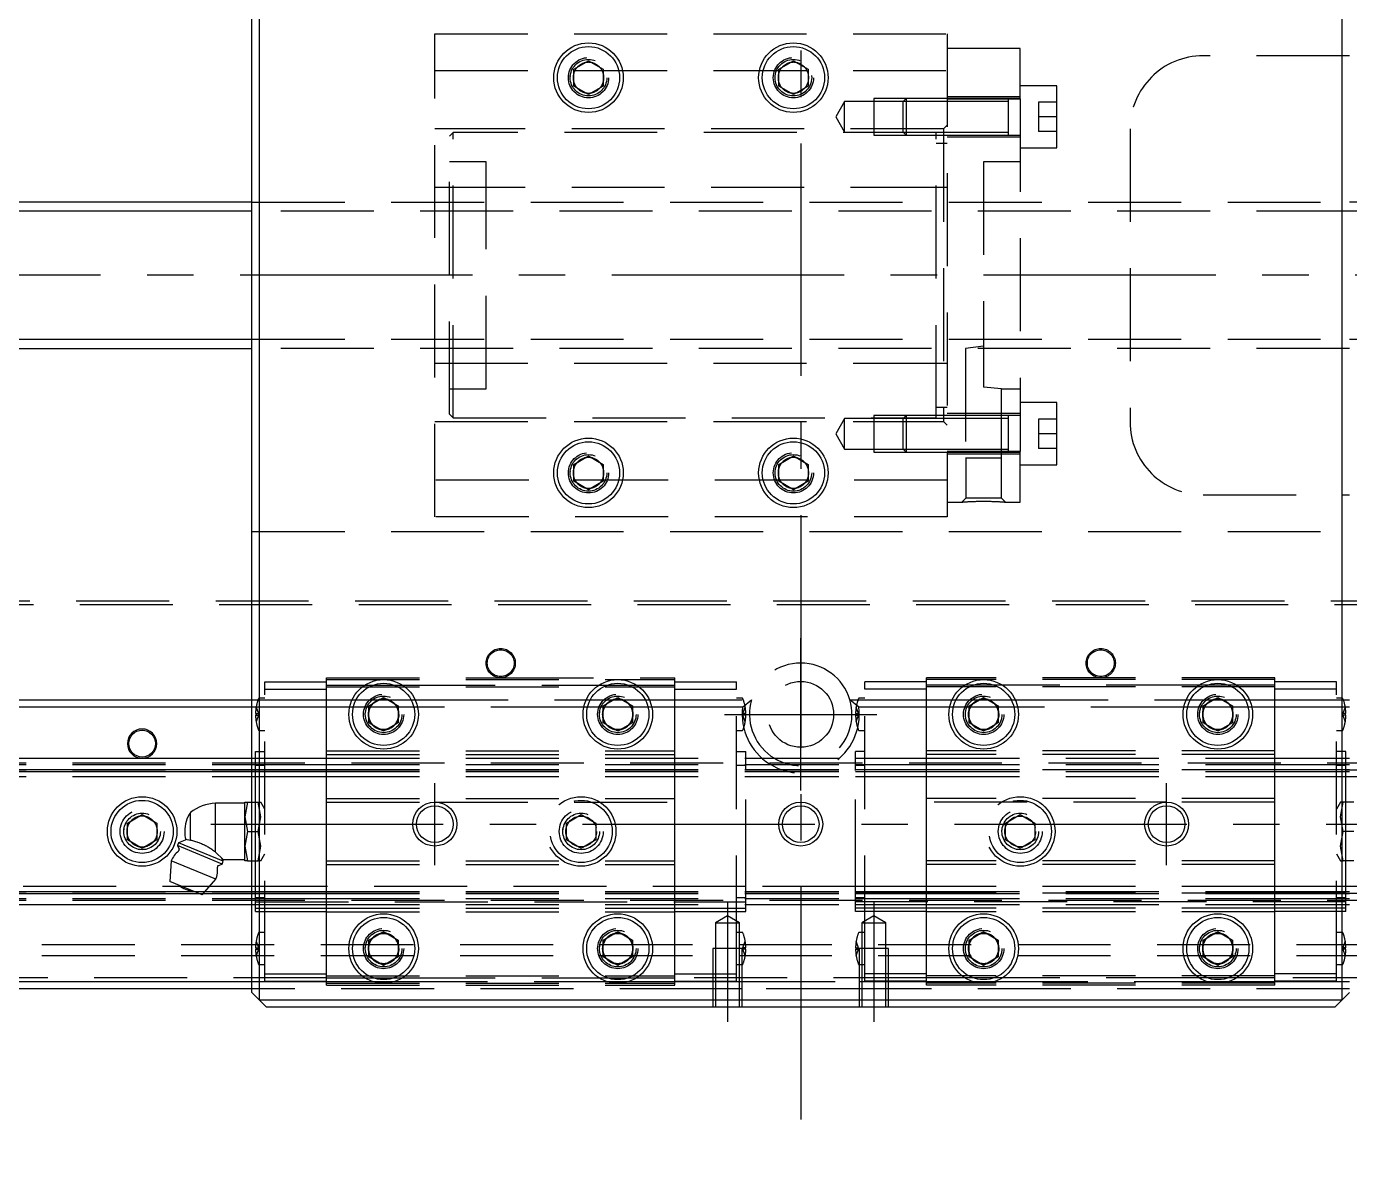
# Model space of a CAD drawing. Extents: x -14 to 910, y -357 to 120.
# Drawn here: x 184.2 to 365, y -119.6 to 34 of the extents above; entities that cross this region are included whole.
import ezdxf

# ---------------------------------------------------------------- set-up
doc = ezdxf.new("R2010")
doc.units = 0
doc.linetypes.add('CENTER', pattern=[50.8, 31.75, -6.35, 6.35, -6.35])
doc.linetypes.add('DASHED', pattern=[19.05, 12.7, -6.35])
doc.layers.get('0').update_dxf_attribs({"linetype": 'CONTINUOUS'})
doc.layers.add('CENTER', color=1, linetype='CENTER')

msp = doc.modelspace()

# ---------------------------------------------------------------- linework, layer by layer
at = {"color": 7, "linetype": 'CONTINUOUS'}
for p, q in [((215, -98), (215, 98)), ((216, 99), (216, -99)), ((364, -99), (364, 99)), ((259, 28.15), (261, 29.31)), ((261, 29.31), (263, 28.15)), ((287, 28.15), (289, 29.31)), ((289, 29.31), (291, 28.15)), ((259, 25.85), (259, 28.15)), ((263, 28.15), (263, 25.85)), ((287, 25.85), (287, 28.15)), ((291, 28.15), (291, 25.85)), ((261, 24.69), (259, 25.85)), ((263, 25.85), (261, 24.69)), ((289, 24.69), (287, 25.85)), ((291, 25.85), (289, 24.69)), ((215, 10), (28, 10)), ((523, 10), (365, 10)), ((28, -10), (215, -10)), ((259, -25.85), (261, -24.69)), ((261, -24.69), (263, -25.85)), ((287, -25.85), (289, -24.69)), ((289, -24.69), (291, -25.85)), ((259, -28.15), (259, -25.85)), ((263, -25.85), (263, -28.15)), ((287, -28.15), (287, -25.85)), ((291, -25.85), (291, -28.15)), ((261, -29.31), (259, -28.15)), ((263, -28.15), (261, -29.31)), ((289, -29.31), (287, -28.15)), ((291, -28.15), (289, -29.31)), ((231, -58.85), (233, -57.69)), ((233, -57.69), (235, -58.85)), ((263, -58.85), (265, -57.69)), ((265, -57.69), (267, -58.85)), ((313, -58.85), (315, -57.69)), ((315, -57.69), (317, -58.85)), ((345, -58.85), (347, -57.69)), ((347, -57.69), (349, -58.85)), ((176.71, -58), (215, -58)), ((215, -59), (177.94, -59)), ((231, -61.15), (231, -58.85)), ((235, -58.85), (235, -61.15)), ((263, -61.15), (263, -58.85)), ((267, -58.85), (267, -61.15)), ((313, -61.15), (313, -58.85)), ((317, -58.85), (317, -61.15)), ((345, -61.15), (345, -58.85)), ((349, -58.85), (349, -61.15)), ((233, -62.31), (231, -61.15)), ((235, -61.15), (233, -62.31)), ((265, -62.31), (263, -61.15)), ((267, -61.15), (265, -62.31)), ((315, -62.31), (313, -61.15)), ((317, -61.15), (315, -62.31)), ((347, -62.31), (345, -61.15)), ((349, -61.15), (347, -62.31)), ((0, -66), (215, -66)), ((0, -67.52), (215, -67.52)), ((0, -67.8), (215, -67.8)), ((214.04, -72.15), (210.04, -72.15)), ((210.04, -78.83), (210.04, -72.15)), ((214.04, -74), (214.04, -72)), ((214.04, -72), (214.4, -72)), ((214.4, -72), (214.04, -74)), ((214.4, -72), (215, -72)), ((365.6, -72), (365, -72)), ((198, -74.85), (200, -73.69)), ((200, -73.69), (202, -74.85)), ((206.6, -77.18), (206.6, -73.4)), ((214.04, -78), (214.04, -74)), ((214.04, -74), (214.4, -76)), ((198, -77.15), (198, -74.85)), ((202, -74.85), (202, -77.15)), ((200, -78.31), (198, -77.15)), ((202, -77.15), (200, -78.31)), ((204.98, -77.56), (204.83, -77.93)), ((206.1, -77.09), (204.98, -77.56)), ((211.08, -80.08), (204.98, -77.56)), ((205.94, -77.07), (206.6, -77.18)), ((206.6, -77.18), (206.73, -77.21)), ((206.73, -77.21), (206.87, -77.24)), ((206.87, -77.24), (207.02, -77.28)), ((207.02, -77.28), (207.16, -77.32)), ((207.16, -77.32), (207.31, -77.36)), ((207.31, -77.36), (207.47, -77.41)), ((207.47, -77.41), (207.59, -77.46)), ((207.59, -77.46), (207.73, -77.5)), ((207.73, -77.5), (207.86, -77.55)), ((207.86, -77.55), (207.99, -77.61)), ((207.99, -77.61), (208.12, -77.66)), ((208.12, -77.66), (208.26, -77.72)), ((208.26, -77.72), (208.39, -77.78)), ((214.4, -76), (214.04, -78)), ((214.4, -76), (215, -76)), ((365.6, -76), (365, -76)), ((204.83, -77.93), (205.04, -78.44)), ((210.93, -80.45), (204.83, -77.93)), ((208.39, -77.78), (208.52, -77.84)), ((208.52, -77.84), (208.65, -77.91)), ((208.65, -77.91), (208.78, -77.98)), ((208.78, -77.98), (208.91, -78.05)), ((208.91, -78.05), (209.04, -78.12)), ((209.04, -78.12), (209.16, -78.2)), ((209.16, -78.2), (209.28, -78.27)), ((209.28, -78.27), (209.4, -78.35)), ((209.4, -78.35), (209.52, -78.43)), ((209.52, -78.43), (209.63, -78.51)), ((209.63, -78.51), (209.74, -78.59)), ((209.74, -78.59), (209.84, -78.67)), ((209.84, -78.67), (209.95, -78.75)), ((209.95, -78.75), (210.04, -78.83)), ((210.04, -78.83), (211.08, -79.85)), ((214.04, -80), (214.04, -78)), ((214.04, -78), (214.4, -80)), ((203.97, -80), (203.77, -82.84)), ((210.07, -82.53), (203.97, -80)), ((210.42, -80.66), (210.93, -80.45)), ((211.08, -80.08), (210.9, -79.64)), ((210.93, -80.45), (211.08, -80.08)), ((211.08, -79.85), (214.04, -79.85)), ((214.4, -80), (214.04, -80)), ((214.4, -80), (215, -80)), ((365.6, -80), (365, -80)), ((208.2, -84.68), (203.77, -82.84)), ((208.2, -84.68), (210.07, -82.53)), ((0, -84.2), (207.05, -84.2)), ((0, -84.48), (207.73, -84.48)), ((208.37, -84.48), (215, -84.48)), ((208.62, -84.2), (215, -84.2)), ((0, -86), (215, -86)), ((231, -90.85), (233, -89.69)), ((233, -89.69), (235, -90.85)), ((263, -90.85), (265, -89.69)), ((265, -89.69), (267, -90.85)), ((313, -90.85), (315, -89.69)), ((315, -89.69), (317, -90.85)), ((345, -90.85), (347, -89.69)), ((347, -89.69), (349, -90.85)), ((231, -93.15), (231, -90.85)), ((235, -90.85), (235, -93.15)), ((263, -93.15), (263, -90.85)), ((267, -90.85), (267, -93.15)), ((313, -93.15), (313, -90.85)), ((317, -90.85), (317, -93.15)), ((345, -93.15), (345, -90.85)), ((349, -90.85), (349, -93.15)), ((233, -94.31), (231, -93.15)), ((235, -93.15), (233, -94.31)), ((265, -94.31), (263, -93.15)), ((267, -93.15), (265, -94.31)), ((315, -94.31), (313, -93.15)), ((317, -93.15), (315, -94.31)), ((347, -94.31), (345, -93.15)), ((349, -93.15), (347, -94.31)), ((1, -96.5), (215, -96.5)), ((215, -97.5), (2, -97.5)), ((216, -99), (215, -98)), ((217, -100), (216, -99)), ((216, -99), (364, -99)), ((364, -99), (363, -100)), ((365, -98), (364, -99)), ((363, -100), (217, -100))]:
    msp.add_line(p, q, dxfattribs=at)
at = {"color": 3, "linetype": 'DASHED'}
for p, q in [((240, -33), (240, 33)), ((240, 33), (310, 33)), ((310, 33), (310, -33)), ((320, 31), (310, 31)), ((320, 24.1), (320, 31)), ((365, 30), (345, 30)), ((240, 28), (310, 28)), ((258.5, 27), (258.52, 27.3)), ((291.48, 27.29), (291.5, 27)), ((325, 25.9), (320, 25.9)), ((325, 17.4), (325, 25.9)), ((296, 23.75), (294.79, 21.65)), ((300, 23.75), (296, 23.75)), ((296, 19.55), (296, 23.75)), ((304.4, 24.15), (300, 24.15)), ((300, 24.15), (300, 19.15)), ((304, 23.75), (300, 23.75)), ((304.4, 24.15), (304, 23.75)), ((310, 23.75), (304, 23.75)), ((310, 23.75), (304, 23.75)), ((304, 19.55), (304, 23.75)), ((310, 24.15), (304.4, 24.15)), ((310, 24.15), (304.4, 24.15)), ((304.4, 24.15), (304.4, 19.15)), ((320, 24.4), (310, 24.4)), ((318.4, 24.15), (310, 24.15)), ((310, 24.1), (320, 24.1)), ((318.4, 23.75), (310, 23.75)), ((320, 24.15), (318.39, 24.15)), ((318.4, 19.15), (318.4, 24.15)), ((320, 24.1), (320, -24.1)), ((325, 23.65), (322.5, 23.65)), ((322.5, 23.65), (322.5, 21.65)), ((309.5, 20), (240, 20)), ((294.79, 21.65), (296, 19.55)), ((310, 20.5), (309.5, 20)), ((309.5, 20), (309.5, -20)), ((325, 21.65), (322.5, 21.65)), ((322.5, 21.65), (322.5, 19.65)), ((335, 20), (335, -20)), ((242.5, 19.5), (242, 19)), ((242, -19), (242, 19)), ((308.5, 19.5), (242.5, 19.5)), ((242.5, -19.5), (242.5, 19.5)), ((296, 19.55), (300, 19.55)), ((300, 19.55), (304, 19.55)), ((300, 19.15), (304.4, 19.15)), ((304, 19.55), (310, 19.55)), ((304, 19.55), (304.4, 19.15)), ((304, 19.55), (310, 19.55)), ((304.4, 19.15), (310, 19.15)), ((304.4, 19.15), (310, 19.15)), ((308.5, -19.5), (308.5, 19.5)), ((310, 19.55), (318.4, 19.55)), ((310, 19.15), (318.4, 19.15)), ((310, 18.9), (320, 18.9)), ((318.39, 19.15), (320, 19.15)), ((325, 19.65), (322.5, 19.65)), ((310, 18), (308.5, 18)), ((320, 17.4), (325, 17.4)), ((247, 15.5), (242, 15.5)), ((247, -15.5), (247, 15.5)), ((320, 15.5), (315, 15.5)), ((315, 15.5), (315, -15.3)), ((309.5, 12), (240, 12)), ((310, 12), (309.5, 12)), ((215, 10), (365, 10)), ((365, 8.75), (215, 8.75)), ((215, -8.75), (365, -8.75)), ((365, -10), (215, -10)), ((315, -9.69), (312.54, -10)), ((312.54, -10), (312.59, -9.99)), ((312.54, -10), (312.54, -25)), ((240, -12), (309.5, -12)), ((309.5, -12), (310, -12)), ((242, -15.5), (247, -15.5)), ((317.46, -15.5), (315, -15.3)), ((317.46, -25), (317.46, -15.5)), ((317.46, -15.5), (320, -15.5)), ((308.5, -18), (310, -18)), ((325, -17.4), (320, -17.4)), ((325, -25.9), (325, -17.4)), ((242, -19), (242.5, -19.5)), ((242.5, -19.5), (308.5, -19.5)), ((296, -19.55), (294.79, -21.65)), ((300, -19.55), (296, -19.55)), ((296, -21.65), (296, -19.55)), ((304.4, -19.15), (300, -19.15)), ((300, -19.15), (300, -24.15)), ((304, -19.55), (300, -19.55)), ((304.4, -19.15), (304, -19.55)), ((310, -19.55), (304, -19.55)), ((310, -19.55), (304, -19.55)), ((304, -23.75), (304, -19.55)), ((310, -19.15), (304.4, -19.15)), ((310, -19.15), (304.4, -19.15)), ((304.4, -19.15), (304.4, -24.15)), ((320, -18.9), (310, -18.9)), ((318.4, -19.15), (310, -19.15)), ((318.4, -19.55), (310, -19.55)), ((320, -19.15), (318.39, -19.15)), ((318.4, -24.15), (318.4, -19.15)), ((318.4, -24.15), (318.4, -19.15)), ((325, -19.65), (322.5, -19.65)), ((322.5, -19.65), (322.5, -21.65)), ((240, -20), (309.5, -20)), ((294.79, -21.65), (296, -23.75)), ((296, -23.75), (296, -21.65)), ((309.5, -20), (310, -20.5)), ((322.5, -21.65), (322.5, -23.65)), ((325, -21.65), (322.5, -21.65)), ((296, -23.75), (300, -23.75)), ((300, -23.75), (304, -23.75)), ((300, -24.15), (304.4, -24.15)), ((304, -23.75), (310, -23.75)), ((304, -23.75), (304.4, -24.15)), ((304, -23.75), (310, -23.75)), ((304.4, -24.15), (310, -24.15)), ((304.4, -24.15), (310, -24.15)), ((310, -23.75), (318.4, -23.75)), ((320, -24.1), (310, -24.1)), ((310, -24.15), (318.4, -24.15)), ((310, -24.4), (320, -24.4)), ((317.46, -25), (312.54, -25)), ((312.55, -25), (312.55, -30.45)), ((317.45, -30.45), (317.45, -25)), ((318.39, -24.15), (320, -24.15)), ((320, -31), (320, -24.1)), ((325, -23.65), (322.5, -23.65)), ((258.5, -27), (258.52, -26.7)), ((286.5, -27), (286.51, -26.75)), ((320, -25.9), (325, -25.9)), ((310, -28), (240, -28)), ((312.55, -30.45), (312, -31)), ((317.45, -30.45), (312.55, -30.45)), ((318, -31), (317.45, -30.45)), ((345, -30), (365, -30)), ((310, -31), (312, -31)), ((312, -31), (312.01, -31)), ((312, -31), (312, -31)), ((312.01, -31), (312.02, -31)), ((312.02, -31), (312.04, -31)), ((312.04, -31), (312.06, -31)), ((312.06, -31), (312.08, -30.99)), ((312.08, -30.99), (312.11, -30.99)), ((312.11, -30.99), (312.15, -30.99)), ((312.15, -30.99), (312.19, -30.98)), ((312.19, -30.98), (312.24, -30.98)), ((312.24, -30.98), (312.3, -30.97)), ((312.3, -30.97), (312.37, -30.97)), ((312.37, -30.97), (312.44, -30.96)), ((312.44, -30.96), (312.52, -30.96)), ((312.52, -30.96), (312.61, -30.95)), ((312.61, -30.95), (312.7, -30.95)), ((312.7, -30.95), (312.8, -30.94)), ((312.8, -30.94), (312.9, -30.93)), ((312.9, -30.93), (313.01, -30.93)), ((313.01, -30.93), (313.12, -30.92)), ((313.12, -30.92), (313.23, -30.91)), ((313.23, -30.91), (313.35, -30.91)), ((313.35, -30.91), (313.48, -30.9)), ((313.48, -30.9), (313.6, -30.9)), ((313.6, -30.9), (313.74, -30.89)), ((313.74, -30.89), (313.87, -30.89)), ((313.87, -30.89), (314.01, -30.88)), ((314.01, -30.88), (314.14, -30.88)), ((314.14, -30.88), (314.28, -30.87)), ((314.28, -30.87), (314.42, -30.87)), ((314.42, -30.87), (314.57, -30.87)), ((314.57, -30.87), (314.71, -30.87)), ((314.71, -30.87), (314.85, -30.87)), ((314.85, -30.87), (315, -30.87)), ((315, -30.87), (315.15, -30.87)), ((315.15, -30.87), (315.29, -30.87)), ((315.29, -30.87), (315.43, -30.87)), ((315.43, -30.87), (315.58, -30.87)), ((315.58, -30.87), (315.72, -30.87)), ((315.72, -30.87), (315.85, -30.88)), ((315.85, -30.88), (315.99, -30.88)), ((315.99, -30.88), (316.13, -30.89)), ((316.13, -30.89), (316.26, -30.89)), ((316.26, -30.89), (316.4, -30.9)), ((316.4, -30.9), (316.52, -30.9)), ((316.52, -30.9), (316.65, -30.91)), ((316.65, -30.91), (316.77, -30.91)), ((316.77, -30.91), (316.88, -30.92)), ((316.88, -30.92), (316.99, -30.93)), ((316.99, -30.93), (317.1, -30.93)), ((317.1, -30.93), (317.2, -30.94)), ((317.2, -30.94), (317.3, -30.95)), ((317.3, -30.95), (317.39, -30.95)), ((317.39, -30.95), (317.48, -30.96)), ((317.48, -30.96), (317.54, -30.96)), ((317.54, -30.96), (317.61, -30.97)), ((317.61, -30.97), (317.66, -30.97)), ((317.66, -30.97), (317.71, -30.98)), ((317.71, -30.98), (317.76, -30.98)), ((317.76, -30.98), (317.81, -30.98)), ((317.81, -30.98), (317.85, -30.99)), ((317.85, -30.99), (317.89, -30.99)), ((317.89, -30.99), (317.92, -30.99)), ((317.92, -30.99), (317.94, -31)), ((317.94, -31), (317.97, -31)), ((317.97, -31), (317.99, -31)), ((317.99, -31), (318, -31)), ((318, -31), (318, -31)), ((318, -31), (320, -31)), ((318, -31), (318, -31)), ((310, -33), (240, -33)), ((215, -35), (365, -35)), ((0.5, -44.5), (579.5, -44.5)), ((1, -45), (579, -45)), ((216.77, -56.55), (216.77, -55.55)), ((216.77, -55.55), (225.2, -55.55)), ((225.2, -55), (249, -55)), ((225.2, -56), (225.2, -55)), ((225.2, -55.25), (272.8, -55.25)), ((225.2, -65), (225.2, -56)), ((225.2, -56), (230.44, -56)), ((230.44, -56), (231.56, -56)), ((231.56, -56), (234.44, -56)), ((234.44, -56), (235.56, -56)), ((235.56, -56), (262.44, -56)), ((249, -55), (272.8, -55)), ((262.44, -56), (263.56, -56)), ((263.56, -56), (266.44, -56)), ((266.44, -56), (267.56, -56)), ((267.56, -56), (272.8, -56)), ((272.8, -56), (272.8, -55)), ((272.8, -55.55), (281.23, -55.55)), ((272.8, -65), (272.8, -56)), ((281.23, -56.55), (281.23, -55.55)), ((298.77, -56.55), (298.77, -55.55)), ((307.2, -55.55), (298.77, -55.55)), ((354.8, -55), (307.2, -55)), ((307.2, -56), (307.2, -55)), ((354.8, -55.25), (307.2, -55.25)), ((307.2, -65), (307.2, -56)), ((312.44, -56), (307.2, -56)), ((313.56, -56), (312.44, -56)), ((316.44, -56), (313.56, -56)), ((317.56, -56), (316.44, -56)), ((344.44, -56), (317.56, -56)), ((345.56, -56), (344.44, -56)), ((348.44, -56), (345.56, -56)), ((349.56, -56), (348.44, -56)), ((354.8, -56), (349.56, -56)), ((354.8, -56), (354.8, -55)), ((363.23, -55.55), (354.8, -55.55)), ((354.8, -65), (354.8, -56)), ((363.23, -56.55), (363.23, -55.55)), ((216.77, -57.8), (215.99, -57.8)), ((216.77, -95.45), (216.77, -56.55)), ((216.77, -56.55), (225.2, -56.55)), ((225.2, -56.25), (272.8, -56.25)), ((272.8, -56.55), (281.23, -56.55)), ((281.23, -92), (281.23, -56.55)), ((282.01, -57.8), (281.23, -57.8)), ((298.77, -57.8), (297.99, -57.8)), ((298.77, -92), (298.77, -56.55)), ((307.2, -56.55), (298.77, -56.55)), ((354.8, -56.25), (307.2, -56.25)), ((363.23, -56.55), (354.8, -56.55)), ((363.23, -95.45), (363.23, -56.55)), ((364.01, -57.8), (363.23, -57.8)), ((215, -58), (215.84, -58)), ((215.58, -59), (215, -59)), ((215.58, -59), (215.9, -59.9)), ((216.77, -59), (215.58, -59)), ((215.84, -58), (216.77, -58)), ((216.77, -58), (225.2, -58)), ((225.2, -59), (216.77, -59)), ((225.2, -58), (228.69, -58)), ((228.36, -59), (225.2, -59)), ((228.87, -59), (228.36, -59)), ((228.69, -58), (229.25, -58)), ((230.44, -59), (228.87, -59)), ((229.25, -58), (231.11, -58)), ((230.71, -59), (230.44, -59)), ((230.5, -60), (230.53, -59.59)), ((231, -59), (230.71, -59)), ((231.15, -59), (231, -59)), ((231.11, -58), (231.5, -58)), ((231.2, -59), (231.15, -59)), ((234.8, -59), (231.2, -59)), ((231.5, -58), (232.36, -58)), ((232.36, -58), (232.46, -58)), ((232.46, -58), (232.5, -58)), ((232.5, -58), (233.5, -58)), ((233.5, -58), (233.54, -58)), ((233.54, -58), (233.64, -58)), ((233.64, -58), (234.5, -58)), ((234.5, -58), (234.89, -58)), ((234.85, -59), (234.8, -59)), ((235, -59), (234.85, -59)), ((234.89, -58), (236.75, -58)), ((235.29, -59), (235, -59)), ((235.56, -59), (235.29, -59)), ((237.13, -59), (235.56, -59)), ((236.75, -58), (237.31, -58)), ((237.64, -59), (237.13, -59)), ((237.31, -58), (260.69, -58)), ((260.36, -59), (237.64, -59)), ((260.87, -59), (260.36, -59)), ((260.69, -58), (261.25, -58)), ((262.44, -59), (260.87, -59)), ((261.25, -58), (263.11, -58)), ((262.71, -59), (262.44, -59)), ((262.5, -60), (262.53, -59.59)), ((263, -59), (262.71, -59)), ((263.15, -59), (263, -59)), ((263.11, -58), (263.5, -58)), ((263.2, -59), (263.15, -59)), ((266.8, -59), (263.2, -59)), ((263.5, -58), (264.36, -58)), ((264.36, -58), (264.46, -58)), ((264.46, -58), (264.5, -58)), ((264.5, -58), (265.5, -58)), ((265.5, -58), (265.54, -58)), ((265.54, -58), (265.64, -58)), ((265.64, -58), (266.5, -58)), ((266.5, -58), (266.89, -58)), ((266.85, -59), (266.8, -59)), ((267, -59), (266.85, -59)), ((266.89, -58), (268.75, -58)), ((267.29, -59), (267, -59)), ((267.56, -59), (267.29, -59)), ((269.13, -59), (267.56, -59)), ((268.75, -58), (269.31, -58)), ((269.64, -59), (269.13, -59)), ((269.31, -58), (283.29, -58)), ((282.06, -59), (269.64, -59)), ((282.06, -59), (283.29, -58)), ((282.1, -59.9), (282.42, -59)), ((296.71, -58), (307.2, -58)), ((297.94, -59), (296.71, -58)), ((297.9, -59.9), (297.58, -59)), ((307.2, -59), (297.94, -59)), ((307.2, -58), (310.69, -58)), ((310.36, -59), (307.2, -59)), ((310.87, -59), (310.36, -59)), ((310.69, -58), (311.25, -58)), ((312.44, -59), (310.87, -59)), ((311.25, -58), (313.11, -58)), ((312.71, -59), (312.44, -59)), ((312.5, -60), (312.53, -59.59)), ((313, -59), (312.71, -59)), ((313.15, -59), (313, -59)), ((313.11, -58), (313.5, -58)), ((313.2, -59), (313.15, -59)), ((316.8, -59), (313.2, -59)), ((313.5, -58), (314.36, -58)), ((314.36, -58), (314.46, -58)), ((314.46, -58), (314.5, -58)), ((314.5, -58), (315.5, -58)), ((315.5, -58), (315.54, -58)), ((315.54, -58), (315.64, -58)), ((315.64, -58), (316.5, -58)), ((316.5, -58), (316.89, -58)), ((316.85, -59), (316.8, -59)), ((317, -59), (316.85, -59)), ((316.89, -58), (318.75, -58)), ((317.29, -59), (317, -59)), ((317.56, -59), (317.29, -59)), ((319.13, -59), (317.56, -59)), ((318.75, -58), (319.31, -58)), ((319.64, -59), (319.13, -59)), ((319.31, -58), (342.69, -58)), ((342.36, -59), (319.64, -59)), ((342.87, -59), (342.36, -59)), ((342.69, -58), (343.25, -58)), ((344.44, -59), (342.87, -59)), ((343.25, -58), (345.11, -58)), ((344.71, -59), (344.44, -59)), ((344.5, -60), (344.53, -59.59)), ((345, -59), (344.71, -59)), ((345.15, -59), (345, -59)), ((345.11, -58), (345.5, -58)), ((345.2, -59), (345.15, -59)), ((348.8, -59), (345.2, -59)), ((345.5, -58), (346.36, -58)), ((346.36, -58), (346.46, -58)), ((346.46, -58), (346.5, -58)), ((346.5, -58), (347.5, -58)), ((347.5, -58), (347.54, -58)), ((347.54, -58), (347.64, -58)), ((347.64, -58), (348.5, -58)), ((348.5, -58), (348.89, -58)), ((348.85, -59), (348.8, -59)), ((349, -59), (348.85, -59)), ((348.89, -58), (350.75, -58)), ((349.29, -59), (349, -59)), ((349.56, -59), (349.29, -59)), ((351.13, -59), (349.56, -59)), ((350.75, -58), (351.31, -58)), ((351.64, -59), (351.13, -59)), ((351.31, -58), (354.8, -58)), ((354.8, -59), (351.64, -59)), ((354.8, -58), (363.23, -58)), ((363.23, -59), (354.8, -59)), ((363.23, -58), (364.16, -58)), ((364.42, -59), (363.23, -59)), ((364.42, -59), (364.1, -59.9)), ((364.16, -58), (365, -58)), ((365, -59), (364.42, -59)), ((215.5, -59.9), (215.58, -59.9)), ((215.58, -60.1), (215.5, -60.1)), ((215.58, -59.9), (215.9, -59.9)), ((215.58, -59.9), (215.58, -60.1)), ((215.9, -60.1), (215.58, -61)), ((215.58, -60.1), (215.9, -60.1)), ((215.9, -59.9), (215.94, -60)), ((215.9, -60.1), (215.94, -60)), ((282.1, -59.9), (282.06, -60)), ((282.1, -60.1), (282.06, -60)), ((282.42, -59.9), (282.1, -59.9)), ((282.42, -61), (282.1, -60.1)), ((282.42, -60.1), (282.1, -60.1)), ((282.42, -60.1), (282.42, -59.9)), ((282.42, -59.9), (282.5, -59.9)), ((282.5, -60.1), (282.42, -60.1)), ((297.58, -59.9), (297.5, -59.9)), ((297.5, -60.1), (297.58, -60.1)), ((297.58, -59.9), (297.9, -59.9)), ((297.58, -60.1), (297.58, -59.9)), ((297.58, -61), (297.9, -60.1)), ((297.58, -60.1), (297.9, -60.1)), ((297.9, -59.9), (297.94, -60)), ((297.9, -60.1), (297.94, -60)), ((364.1, -59.9), (364.06, -60)), ((364.1, -60.1), (364.06, -60)), ((364.42, -59.9), (364.1, -59.9)), ((364.1, -60.1), (364.42, -61)), ((364.42, -60.1), (364.1, -60.1)), ((364.5, -59.9), (364.42, -59.9)), ((364.42, -59.9), (364.42, -60.1)), ((364.42, -60.1), (364.5, -60.1)), ((215.99, -62.2), (216.77, -62.2)), ((281.23, -62.2), (282.01, -62.2)), ((297.99, -62.2), (298.77, -62.2)), ((363.23, -62.2), (364.01, -62.2)), ((215.5, -65.07), (216.77, -65.07)), ((215.5, -67.67), (215.5, -65.07)), ((215.5, -65.08), (216.77, -65.08)), ((225.2, -65), (272.8, -65)), ((225.2, -65.5), (225.2, -65)), ((272.8, -65.5), (272.8, -65)), ((281.23, -65.07), (282.5, -65.07)), ((281.23, -65.08), (282.5, -65.08)), ((282.5, -67.67), (282.5, -65.07)), ((298.77, -65.07), (297.5, -65.07)), ((297.5, -67.67), (297.5, -65.07)), ((298.77, -65.08), (297.5, -65.08)), ((307.2, -65.5), (307.2, -65)), ((354.8, -65), (307.2, -65)), ((354.8, -65.5), (354.8, -65)), ((364.5, -65.07), (363.23, -65.07)), ((364.5, -65.08), (363.23, -65.08)), ((364.5, -67.67), (364.5, -65.07)), ((0, -66.6), (580, -66.6)), ((0, -66.85), (215, -66.85)), ((215, -66), (215.5, -66)), ((215, -66.85), (215.5, -66.85)), ((215.5, -66), (216.77, -66)), ((215.5, -66.85), (216.77, -66.85)), ((216.77, -66), (225.2, -66)), ((216.77, -66.85), (225.2, -66.85)), ((225.2, -71.5), (225.2, -65.5)), ((225.2, -65.5), (272.8, -65.5)), ((225.2, -66), (282.5, -66)), ((225.2, -66.85), (282.5, -66.85)), ((272.8, -71.5), (272.8, -65.5)), ((282.5, -66), (297.5, -66)), ((282.5, -66.85), (297.5, -66.85)), ((297.5, -66), (307.2, -66)), ((297.5, -66.85), (307.2, -66.85)), ((307.2, -71.5), (307.2, -65.5)), ((354.8, -65.5), (307.2, -65.5)), ((307.2, -66), (354.8, -66)), ((307.2, -66.85), (354.8, -66.85)), ((354.8, -71.5), (354.8, -65.5)), ((354.8, -66), (363.23, -66)), ((354.8, -66.85), (363.23, -66.85)), ((363.23, -66), (364.5, -66)), ((363.23, -66.85), (364.5, -66.85)), ((364.5, -66), (365, -66)), ((364.5, -66.85), (365, -66.85)), ((0, -67.58), (215.5, -67.58)), ((0, -68.5), (215.5, -68.5)), ((215, -67.52), (215.5, -67.52)), ((215, -67.8), (215.5, -67.8)), ((215.5, -66.92), (216.77, -66.92)), ((215.5, -67.52), (216.77, -67.52)), ((215.5, -67.58), (216.77, -67.58)), ((215.5, -72), (215.5, -67.67)), ((215.5, -67.8), (216.77, -67.8)), ((215.5, -68.5), (216.77, -68.5)), ((216.77, -67.52), (225.2, -67.52)), ((216.77, -67.58), (225.2, -67.58)), ((216.77, -67.8), (225.2, -67.8)), ((216.77, -68.5), (225.2, -68.5)), ((225.2, -67.52), (282.5, -67.52)), ((225.2, -67.58), (282.5, -67.58)), ((225.2, -67.8), (282.5, -67.8)), ((225.2, -68.5), (282.5, -68.5)), ((281.23, -66.92), (282.5, -66.92)), ((282.5, -67.52), (297.5, -67.52)), ((282.5, -67.58), (297.5, -67.58)), ((282.5, -84.33), (282.5, -67.67)), ((282.5, -67.8), (297.5, -67.8)), ((282.5, -68.5), (297.5, -68.5)), ((297.5, -66.92), (298.77, -66.92)), ((297.5, -67.52), (307.2, -67.52)), ((307.2, -67.58), (297.5, -67.58)), ((297.5, -84.33), (297.5, -67.67)), ((297.5, -67.8), (307.2, -67.8)), ((297.5, -68.5), (307.2, -68.5)), ((307.2, -67.52), (354.8, -67.52)), ((354.8, -67.58), (307.2, -67.58)), ((307.2, -67.8), (354.8, -67.8)), ((307.2, -68.5), (354.8, -68.5)), ((354.8, -67.52), (363.23, -67.52)), ((363.23, -67.58), (354.8, -67.58)), ((354.8, -67.8), (363.23, -67.8)), ((354.8, -68.5), (363.23, -68.5)), ((363.23, -66.92), (364.5, -66.92)), ((363.23, -67.52), (364.5, -67.52)), ((364.5, -67.58), (363.23, -67.58)), ((363.23, -67.8), (364.5, -67.8)), ((363.23, -68.5), (364.5, -68.5)), ((364.5, -67.52), (365, -67.52)), ((364.5, -67.58), (580, -67.58)), ((364.5, -72), (364.5, -67.67)), ((364.5, -67.8), (365, -67.8)), ((364.5, -68.5), (580, -68.5)), ((215, -72), (215.87, -72)), ((215.5, -80), (215.5, -72)), ((215.87, -72), (216.22, -72)), ((216.22, -74), (215.87, -72)), ((216.77, -72.94), (216.22, -72)), ((225.2, -71.5), (272.8, -71.5)), ((225.2, -72), (225.2, -71.5)), ((225.2, -80), (225.2, -72)), ((225.2, -72), (240, -72)), ((240, -72), (272.8, -72)), ((272.8, -72), (272.8, -71.5)), ((272.8, -80), (272.8, -72)), ((307.2, -72), (307.2, -71.5)), ((354.8, -71.5), (307.2, -71.5)), ((307.2, -80), (307.2, -72)), ((340, -72), (307.2, -72)), ((354.8, -72), (340, -72)), ((354.8, -72), (354.8, -71.5)), ((354.8, -80), (354.8, -72)), ((363.78, -72), (363.23, -72.94)), ((364.13, -72), (363.78, -72)), ((363.78, -74), (364.13, -72)), ((365, -72), (364.13, -72)), ((364.5, -80), (364.5, -72)), ((215.87, -76), (216.22, -74)), ((258, -74.85), (260, -73.69)), ((260, -73.69), (262, -74.85)), ((318, -74.85), (320, -73.69)), ((320, -73.69), (322, -74.85)), ((364.13, -76), (363.78, -74)), ((197.5, -76), (197.53, -75.59)), ((257.5, -76), (257.53, -75.59)), ((258, -77.15), (258, -74.85)), ((262, -74.85), (262, -77.15)), ((317.5, -76), (317.53, -75.59)), ((318, -77.15), (318, -74.85)), ((322, -74.85), (322, -77.15)), ((215, -76), (215.87, -76)), ((216.22, -78), (215.87, -76)), ((260, -78.31), (258, -77.15)), ((262, -77.15), (260, -78.31)), ((320, -78.31), (318, -77.15)), ((322, -77.15), (320, -78.31)), ((363.78, -78), (364.13, -76)), ((365, -76), (364.13, -76)), ((215.87, -80), (216.22, -78)), ((216.22, -80), (216.77, -79.06)), ((363.23, -79.06), (363.78, -80)), ((364.13, -80), (363.78, -78)), ((215, -80), (215.87, -80)), ((215.5, -84.33), (215.5, -80)), ((216.22, -80), (215.87, -80)), ((225.2, -80), (272.8, -80)), ((225.2, -80.5), (225.2, -80)), ((225.2, -86.5), (225.2, -80.5)), ((225.2, -80.5), (272.8, -80.5)), ((272.8, -80.5), (272.8, -80)), ((272.8, -86.5), (272.8, -80.5)), ((307.2, -80.5), (307.2, -80)), ((354.8, -80), (307.2, -80)), ((307.2, -86.5), (307.2, -80.5)), ((354.8, -80.5), (307.2, -80.5)), ((354.8, -80.5), (354.8, -80)), ((354.8, -86.5), (354.8, -80.5)), ((363.78, -80), (364.13, -80)), ((365, -80), (364.13, -80)), ((364.5, -84.33), (364.5, -80)), ((215.5, -83.5), (0, -83.5)), ((0, -84.42), (215.5, -84.42)), ((207.05, -84.2), (208.62, -84.2)), ((207.73, -84.48), (208.37, -84.48)), ((215, -84.2), (215.5, -84.2)), ((215, -84.48), (215.5, -84.48)), ((216.77, -83.5), (215.5, -83.5)), ((215.5, -84.2), (216.77, -84.2)), ((215.5, -86.93), (215.5, -84.33)), ((215.5, -84.42), (216.77, -84.42)), ((215.5, -84.48), (216.77, -84.48)), ((225.2, -83.5), (216.77, -83.5)), ((216.77, -84.2), (225.2, -84.2)), ((216.77, -84.42), (225.2, -84.42)), ((216.77, -84.48), (225.2, -84.48)), ((282.5, -83.5), (225.2, -83.5)), ((225.2, -84.2), (282.5, -84.2)), ((225.2, -84.42), (282.5, -84.42)), ((225.2, -84.48), (282.5, -84.48)), ((297.5, -83.5), (282.5, -83.5)), ((282.5, -84.2), (297.5, -84.2)), ((282.5, -86.93), (282.5, -84.33)), ((282.5, -84.42), (297.5, -84.42)), ((282.5, -84.48), (297.5, -84.48)), ((307.2, -83.5), (297.5, -83.5)), ((297.5, -84.2), (307.2, -84.2)), ((297.5, -86.93), (297.5, -84.33)), ((307.2, -84.42), (297.5, -84.42)), ((297.5, -84.48), (307.2, -84.48)), ((354.8, -83.5), (307.2, -83.5)), ((307.2, -84.2), (354.8, -84.2)), ((354.8, -84.42), (307.2, -84.42)), ((307.2, -84.48), (354.8, -84.48)), ((363.23, -83.5), (354.8, -83.5)), ((354.8, -84.2), (363.23, -84.2)), ((363.23, -84.42), (354.8, -84.42)), ((354.8, -84.48), (363.23, -84.48)), ((364.5, -83.5), (363.23, -83.5)), ((363.23, -84.2), (364.5, -84.2)), ((364.5, -84.42), (363.23, -84.42)), ((363.23, -84.48), (364.5, -84.48)), ((580, -83.5), (364.5, -83.5)), ((364.5, -84.2), (365, -84.2)), ((364.5, -86.93), (364.5, -84.33)), ((364.5, -84.42), (580, -84.42)), ((364.5, -84.48), (365, -84.48)), ((0, -85.15), (215, -85.15)), ((0, -85.4), (580, -85.4)), ((215, -85.15), (215.5, -85.15)), ((215, -86), (215.5, -86)), ((216.77, -85.08), (215.5, -85.08)), ((215.5, -85.15), (216.77, -85.15)), ((215.5, -85.6), (282.5, -85.6)), ((215.5, -86), (216.77, -86)), ((215.5, -86.46), (216.77, -86.46)), ((216.77, -85.15), (225.2, -85.15)), ((216.77, -86), (225.2, -86)), ((216.77, -86.46), (225.2, -86.46)), ((225.2, -85.15), (282.5, -85.15)), ((225.2, -86), (282.5, -86)), ((225.2, -86.5), (272.8, -86.5)), ((225.2, -87), (225.2, -86.5)), ((272.8, -86.46), (281.23, -86.46)), ((272.8, -87), (272.8, -86.5)), ((282.5, -85.08), (281.23, -85.08)), ((281.23, -86.46), (282.5, -86.46)), ((282.5, -85.15), (297.5, -85.15)), ((282.5, -86), (297.5, -86)), ((298.77, -85.08), (297.5, -85.08)), ((297.5, -85.15), (307.2, -85.15)), ((364.5, -85.6), (297.5, -85.6)), ((297.5, -86), (307.2, -86)), ((298.77, -86.46), (297.5, -86.46)), ((307.2, -86.46), (298.77, -86.46)), ((307.2, -85.15), (354.8, -85.15)), ((307.2, -86), (354.8, -86)), ((307.2, -87), (307.2, -86.5)), ((354.8, -86.5), (307.2, -86.5)), ((354.8, -85.15), (363.23, -85.15)), ((354.8, -86), (363.23, -86)), ((363.23, -86.46), (354.8, -86.46)), ((354.8, -87), (354.8, -86.5)), ((364.5, -85.08), (363.23, -85.08)), ((363.23, -85.15), (364.5, -85.15)), ((363.23, -86), (364.5, -86)), ((364.5, -86.46), (363.23, -86.46)), ((364.5, -85.15), (365, -85.15)), ((364.5, -86), (365, -86)), ((215.5, -86.92), (216.77, -86.92)), ((215.5, -86.93), (216.77, -86.93)), ((216.77, -86.93), (225.2, -86.93)), ((225.2, -87), (272.8, -87)), ((225.2, -96), (225.2, -87)), ((272.8, -86.93), (281.23, -86.93)), ((272.8, -96), (272.8, -87)), ((280, -87.55), (278.35, -88.5)), ((278.35, -88.5), (278.35, -92)), ((278.35, -88.5), (281.65, -88.5)), ((281.65, -88.5), (280, -87.55)), ((281.23, -86.92), (282.5, -86.92)), ((281.23, -86.93), (282.5, -86.93)), ((281.65, -92), (281.65, -88.5)), ((298.77, -86.92), (297.5, -86.92)), ((298.77, -86.93), (297.5, -86.93)), ((300, -87.55), (298.35, -88.5)), ((298.35, -88.5), (298.35, -92)), ((298.35, -88.5), (301.65, -88.5)), ((307.2, -86.93), (298.77, -86.93)), ((301.65, -88.5), (300, -87.55)), ((301.65, -92), (301.65, -88.5)), ((307.2, -96), (307.2, -87)), ((354.8, -87), (307.2, -87)), ((363.23, -86.93), (354.8, -86.93)), ((354.8, -96), (354.8, -87)), ((364.5, -86.92), (363.23, -86.92)), ((364.5, -86.93), (363.23, -86.93)), ((216.77, -89.8), (215.99, -89.8)), ((282.01, -89.8), (281.23, -89.8)), ((298.77, -89.8), (297.99, -89.8)), ((364.01, -89.8), (363.23, -89.8)), ((580, -91.5), (0, -91.5)), ((215.5, -91.9), (215.58, -91.9)), ((215.58, -92.1), (215.5, -92.1)), ((215.58, -91), (215.9, -91.9)), ((215.58, -91.9), (215.9, -91.9)), ((215.58, -91.9), (215.58, -92.1)), ((215.9, -92.1), (215.58, -93)), ((215.58, -92.1), (215.9, -92.1)), ((215.9, -91.9), (215.94, -92)), ((215.9, -92.1), (215.94, -92)), ((230.5, -92), (230.53, -91.59)), ((262.5, -92), (262.53, -91.59)), ((278, -92), (278, -100)), ((282, -92), (278, -92)), ((278.35, -92), (278.35, -100)), ((281.23, -95.45), (281.23, -92)), ((281.65, -100), (281.65, -92)), ((282, -100), (282, -92)), ((282.1, -91.9), (282.06, -92)), ((282.1, -92.1), (282.06, -92)), ((282.1, -91.9), (282.42, -91)), ((282.42, -91.9), (282.1, -91.9)), ((282.42, -93), (282.1, -92.1)), ((282.42, -92.1), (282.1, -92.1)), ((282.42, -92.1), (282.42, -91.9)), ((282.42, -91.9), (282.5, -91.9)), ((282.5, -92.1), (282.42, -92.1)), ((297.58, -91.9), (297.5, -91.9)), ((297.5, -92.1), (297.58, -92.1)), ((297.9, -91.9), (297.58, -91)), ((297.58, -91.9), (297.9, -91.9)), ((297.58, -92.1), (297.58, -91.9)), ((297.58, -93), (297.9, -92.1)), ((297.58, -92.1), (297.9, -92.1)), ((297.9, -91.9), (297.94, -92)), ((297.9, -92.1), (297.94, -92)), ((298, -92), (298, -100)), ((302, -92), (298, -92)), ((298.35, -92), (298.35, -100)), ((298.77, -95.45), (298.77, -92)), ((301.65, -100), (301.65, -92)), ((302, -100), (302, -92)), ((312.5, -92), (312.53, -91.59)), ((344.5, -92), (344.53, -91.59)), ((364.1, -91.9), (364.06, -92)), ((364.1, -92.1), (364.06, -92)), ((364.42, -91), (364.1, -91.9)), ((364.42, -91.9), (364.1, -91.9)), ((364.1, -92.1), (364.42, -93)), ((364.42, -92.1), (364.1, -92.1)), ((364.5, -91.9), (364.42, -91.9)), ((364.42, -91.9), (364.42, -92.1)), ((364.42, -92.1), (364.5, -92.1)), ((580, -93), (0, -93)), ((215.99, -94.2), (216.77, -94.2)), ((216.77, -96.45), (216.77, -95.45)), ((216.77, -95.45), (225.2, -95.45)), ((225.2, -95.75), (272.8, -95.75)), ((272.8, -95.45), (278, -95.45)), ((278, -95.45), (281.23, -95.45)), ((281.23, -94.2), (282, -94.2)), ((281.23, -96.45), (281.23, -95.45)), ((282, -94.2), (282.01, -94.2)), ((297.99, -94.2), (298, -94.2)), ((298, -94.2), (298.77, -94.2)), ((302, -95.45), (298.77, -95.45)), ((298.77, -96.45), (298.77, -95.45)), ((307.2, -95.45), (302, -95.45)), ((354.8, -95.75), (307.2, -95.75)), ((363.23, -95.45), (354.8, -95.45)), ((363.23, -94.2), (364.01, -94.2)), ((363.23, -96.45), (363.23, -95.45)), ((225.2, -96), (0.5, -96)), ((215, -96.5), (225.2, -96.5)), ((278, -97.5), (215, -97.5)), ((216.77, -96.45), (225.2, -96.45)), ((225.2, -97), (225.2, -96)), ((225.2, -96), (230.44, -96)), ((225.2, -96.5), (231.48, -96.5)), ((225.2, -96.75), (272.8, -96.75)), ((225.2, -97), (272.8, -97)), ((230.44, -96), (231.56, -96)), ((231.48, -96.5), (234.52, -96.5)), ((231.56, -96), (234.44, -96)), ((234.44, -96), (235.56, -96)), ((234.52, -96.5), (263.48, -96.5)), ((235.56, -96), (262.44, -96)), ((262.44, -96), (263.56, -96)), ((263.48, -96.5), (266.52, -96.5)), ((263.56, -96), (266.44, -96)), ((266.44, -96), (267.56, -96)), ((266.52, -96.5), (272.8, -96.5)), ((267.56, -96), (272.8, -96)), ((272.8, -97), (272.8, -96)), ((307.2, -96), (272.8, -96)), ((272.8, -96.45), (278, -96.45)), ((272.8, -96.5), (278, -96.5)), ((278, -96.45), (281.23, -96.45)), ((278, -96.5), (282, -96.5)), ((282, -97.5), (278, -97.5)), ((282, -96.5), (298, -96.5)), ((298, -97.5), (282, -97.5)), ((298, -96.5), (302, -96.5)), ((302, -97.5), (298, -97.5)), ((302, -96.45), (298.77, -96.45)), ((307.2, -96.45), (302, -96.45)), ((302, -96.5), (307.2, -96.5)), ((365, -97.5), (302, -97.5)), ((307.2, -97), (307.2, -96)), ((312.44, -96), (307.2, -96)), ((307.2, -96.5), (313.48, -96.5)), ((354.8, -96.75), (307.2, -96.75)), ((354.8, -97), (307.2, -97)), ((313.56, -96), (312.44, -96)), ((313.48, -96.5), (316.52, -96.5)), ((316.44, -96), (313.56, -96)), ((317.56, -96), (316.44, -96)), ((316.52, -96.5), (345.48, -96.5)), ((344.44, -96), (317.56, -96)), ((345.56, -96), (344.44, -96)), ((345.48, -96.5), (348.52, -96.5)), ((348.44, -96), (345.56, -96)), ((349.56, -96), (348.44, -96)), ((348.52, -96.5), (354.8, -96.5)), ((354.8, -96), (349.56, -96)), ((354.8, -97), (354.8, -96)), ((579.5, -96), (354.8, -96)), ((363.23, -96.45), (354.8, -96.45)), ((354.8, -96.5), (365, -96.5))]:
    msp.add_line(p, q, dxfattribs=at)
at = {"color": 3, "linetype": 'CONTINUOUS'}
for p, q in [((215, 8.75), (28, 8.75)), ((523, 8.75), (365, 8.75)), ((28, -8.75), (215, -8.75)), ((365, -8.75), (523, -8.75))]:
    msp.add_line(p, q, dxfattribs=at)
at = {"color": 7, "linetype": 'CONTINUOUS'}
for centre, radius in [((261, 27), 4.75), ((261, 27), 4.25), ((289, 27), 4.75), ((289, 27), 4.25), ((261, -27), 4.75), ((261, -27), 4.25), ((289, -27), 4.75), ((289, -27), 4.25), ((233, -60), 4.75), ((233, -60), 4.25), ((265, -60), 4.75), ((265, -60), 4.25), ((315, -60), 4.75), ((315, -60), 4.25), ((347, -60), 4.75), ((347, -60), 4.25), ((200, -76), 4.75), ((200, -76), 4.25), ((290, -75), 3), ((240, -75), 2.5), ((290, -75), 2.5), ((340, -75), 2.5), ((233, -92), 4.75), ((233, -92), 4.25), ((265, -92), 4.75), ((265, -92), 4.25), ((315, -92), 4.75), ((315, -92), 4.25), ((347, -92), 4.75), ((347, -92), 4.25)]:
    msp.add_circle(centre, radius, dxfattribs=at)
at = {"color": 3, "linetype": 'DASHED'}
for centre, radius in [((261, 27), 2.75), ((261, 27), 2.5), ((289, 27), 2.75), ((289, 27), 2.5), ((261, -27), 2.75), ((261, -27), 2.5), ((289, -27), 2.75), ((289, -27), 2.5), ((249, -53), 2), ((249, -53), 1.83), ((331, -53), 2), ((331, -53), 1.83), ((290, -60), 4.5), ((233, -60), 2.75), ((233, -60), 2.5), ((265, -60), 2.75), ((265, -60), 2.5), ((315, -60), 2.75), ((315, -60), 2.5), ((347, -60), 2.75), ((347, -60), 2.5), ((233, -60), 2.07), ((265, -60), 2.07), ((315, -60), 2.07), ((347, -60), 2.07), ((260, -76), 4.75), ((260, -76), 4.25), ((320, -76), 4.75), ((320, -76), 4.25), ((200, -76), 3), ((200, -76), 2.5), ((260, -76), 3), ((260, -76), 2.5), ((260, -76), 2.1), ((320, -76), 3), ((320, -76), 2.5), ((320, -76), 2.1), ((233, -92), 2.75), ((233, -92), 2.5), ((233, -92), 2.07), ((265, -92), 2.75), ((265, -92), 2.5), ((265, -92), 2.07), ((315, -92), 2.75), ((315, -92), 2.5), ((315, -92), 2.07), ((347, -92), 2.75), ((347, -92), 2.5), ((347, -92), 2.07)]:
    msp.add_circle(centre, radius, dxfattribs=at)
at = {"color": 3, "linetype": 'CONTINUOUS'}
for centre, radius in [((200, -64), 1.83), ((240, -75), 3), ((340, -75), 3)]:
    msp.add_circle(centre, radius, dxfattribs=at)
at = {"color": 3, "linetype": 'DASHED'}
for centre, radius, start, end in [((261, 27), 2.1, 102.2472, 137.7528), ((261, 27), 2.1, 77.7528, 102.2472), ((261, 27), 2.1, 42.2472, 77.7528), ((289, 27), 2.1, 102.2472, 137.7528), ((289, 27), 2.1, 77.7528, 102.2472), ((289, 27), 2.1, 42.2472, 77.7528), ((345, 20), 10, 90, 180), ((261, 27), 2.1, 162.2472, 180), ((261, 27), 2.1, 137.7528, 162.2472), ((261, 27), 2.1, 17.7528, 42.2472), ((261, 27), 2.1, 342.2472, 17.7528), ((289, 27), 2.1, 162.2472, 180), ((289, 27), 2.1, 137.7528, 162.2472), ((289, 27), 2.1, 17.7528, 42.2472), ((289, 27), 2.1, 342.2472, 17.7528), ((261, 27), 2.1, 180, 197.7528), ((261, 27), 2.1, 197.7528, 222.2472), ((261, 27), 2.1, 222.2472, 257.7528), ((261, 27), 2.1, 282.2472, 317.7528), ((261, 27), 2.1, 317.7528, 342.2472), ((289, 27), 2.1, 180, 197.7528), ((289, 27), 2.1, 197.7528, 222.2472), ((289, 27), 2.1, 222.2472, 257.7528), ((289, 27), 2.1, 282.2472, 317.7528), ((289, 27), 2.1, 317.7528, 342.2472), ((261, 27), 2.1, 257.7528, 282.2472), ((289, 27), 2.1, 257.7528, 282.2472), ((345, -20), 10, 180, 270), ((261, -27), 2.1, 102.2472, 137.7528), ((261, -27), 2.1, 77.7528, 102.2472), ((261, -27), 2.1, 42.2472, 77.7528), ((289, -27), 2.1, 102.2472, 137.7528), ((289, -27), 2.1, 77.7528, 102.2472), ((289, -27), 2.1, 42.2472, 77.7528), ((261, -27), 2.1, 162.2472, 180), ((261, -27), 2.1, 180, 197.7528), ((261, -27), 2.1, 137.7528, 162.2472), ((261, -27), 2.1, 17.7528, 42.2472), ((261, -27), 2.1, 342.2472, 17.7528), ((289, -27), 2.1, 162.2472, 180), ((289, -27), 2.1, 180, 197.7528), ((289, -27), 2.1, 137.7528, 162.2472), ((289, -27), 2.1, 17.7528, 42.2472), ((289, -27), 2.1, 342.2472, 17.7528), ((261, -27), 2.1, 197.7528, 222.2472), ((261, -27), 2.1, 222.2472, 257.7528), ((261, -27), 2.1, 282.2472, 317.7528), ((261, -27), 2.1, 317.7528, 342.2472), ((289, -27), 2.1, 197.7528, 222.2472), ((289, -27), 2.1, 222.2472, 257.7528), ((289, -27), 2.1, 282.2472, 317.7528), ((289, -27), 2.1, 317.7528, 342.2472), ((261, -27), 2.1, 257.7528, 282.2472), ((289, -27), 2.1, 257.7528, 282.2472), ((290, -60), 7, 16.6015, 163.3985), ((215.99, -57.9), 0.1, 90, 159.1494), ((282.01, -57.9), 0.1, 20.8506, 90), ((297.99, -57.9), 0.1, 90, 159.1494), ((364.01, -57.9), 0.1, 20.8506, 90), ((221.5, -60), 6, 170.4203, 179.0449), ((221.5, -60), 6, 159.1494, 170.4059), ((233, -60), 2.1, 162.2472, 180), ((233, -60), 2.06, 165.9141, 194.0859), ((233, -60), 2.06, 134.0859, 165.9141), ((233, -60), 2.1, 137.7528, 162.2472), ((233, -60), 2.1, 102.2472, 137.7528), ((233, -60), 2.06, 105.9141, 134.0859), ((233, -60), 2.06, 74.0859, 105.9141), ((233, -60), 2.1, 77.7528, 102.2472), ((233, -60), 2.1, 42.2472, 77.7528), ((233, -60), 2.06, 45.9141, 74.0859), ((233, -60), 2.06, 14.0859, 45.9141), ((233, -60), 2.1, 17.7528, 42.2472), ((233, -60), 2.1, 342.2472, 17.7528), ((233, -60), 2.06, 0, 14.0859), ((265, -60), 2.1, 162.2472, 180), ((265, -60), 2.06, 165.9141, 194.0859), ((265, -60), 2.06, 134.0859, 165.9141), ((265, -60), 2.1, 137.7528, 162.2472), ((265, -60), 2.1, 102.2472, 137.7528), ((265, -60), 2.06, 105.9141, 134.0859), ((265, -60), 2.06, 74.0859, 105.9141), ((265, -60), 2.1, 77.7528, 102.2472), ((265, -60), 2.1, 42.2472, 77.7528), ((265, -60), 2.06, 45.9141, 74.0859), ((265, -60), 2.06, 14.0859, 45.9141), ((265, -60), 2.1, 17.7528, 42.2472), ((265, -60), 2.1, 342.2472, 17.7528), ((265, -60), 2.06, 0, 14.0859), ((290, -60), 8, 172.8192, 7.1808), ((276.5, -60), 6, 9.5941, 20.8506), ((276.5, -60), 6, 0.9551, 9.5797), ((290, -60), 7, 163.3985, 16.6015), ((303.5, -60), 6, 170.4203, 179.0449), ((303.5, -60), 6, 159.1494, 170.4059), ((315, -60), 2.1, 162.2472, 180), ((315, -60), 2.06, 165.9141, 180), ((315, -60), 2.06, 134.0859, 165.9141), ((315, -60), 2.1, 137.7528, 162.2472), ((315, -60), 2.1, 102.2472, 137.7528), ((315, -60), 2.06, 105.9141, 134.0859), ((315, -60), 2.06, 74.0859, 105.9141), ((315, -60), 2.1, 77.7528, 102.2472), ((315, -60), 2.1, 42.2472, 77.7528), ((315, -60), 2.06, 45.9141, 74.0859), ((315, -60), 2.06, 14.0859, 45.9141), ((315, -60), 2.1, 17.7528, 42.2472), ((315, -60), 2.1, 342.2472, 17.7528), ((315, -60), 2.06, 345.9141, 14.0859), ((347, -60), 2.1, 162.2472, 180), ((347, -60), 2.06, 165.9141, 180), ((347, -60), 2.06, 134.0859, 165.9141), ((347, -60), 2.1, 137.7528, 162.2472), ((347, -60), 2.1, 102.2472, 137.7528), ((347, -60), 2.06, 105.9141, 134.0859), ((347, -60), 2.06, 74.0859, 105.9141), ((347, -60), 2.1, 77.7528, 102.2472), ((347, -60), 2.1, 42.2472, 77.7528), ((347, -60), 2.06, 45.9141, 74.0859), ((347, -60), 2.06, 14.0859, 45.9141), ((347, -60), 2.1, 17.7528, 42.2472), ((347, -60), 2.1, 342.2472, 17.7528), ((347, -60), 2.06, 345.9141, 14.0859), ((358.5, -60), 6, 9.5941, 20.8506), ((358.5, -60), 6, 0.9551, 9.5797), ((221.5, -60), 6, 180.9551, 189.5797), ((221.5, -60), 6, 189.5941, 200.8506), ((233, -60), 2.1, 180, 197.7528), ((233, -60), 2.06, 194.0859, 225.9141), ((233, -60), 2.1, 197.7528, 222.2472), ((233, -60), 2.1, 222.2472, 257.7528), ((233, -60), 2.1, 282.2472, 317.7528), ((233, -60), 2.06, 314.0859, 345.9141), ((233, -60), 2.1, 317.7528, 342.2472), ((233, -60), 2.06, 345.9141, 0), ((265, -60), 2.1, 180, 197.7528), ((265, -60), 2.06, 194.0859, 225.9141), ((265, -60), 2.1, 197.7528, 222.2472), ((265, -60), 2.1, 222.2472, 257.7528), ((265, -60), 2.1, 282.2472, 317.7528), ((265, -60), 2.06, 314.0859, 345.9141), ((265, -60), 2.1, 317.7528, 342.2472), ((265, -60), 2.06, 345.9141, 0), ((276.5, -60), 6, 339.1494, 350.4059), ((276.5, -60), 6, 350.4203, 359.0449), ((303.5, -60), 6, 180.9551, 189.5797), ((303.5, -60), 6, 189.5941, 200.8506), ((315, -60), 2.1, 180, 197.7528), ((315, -60), 2.06, 180, 194.0859), ((315, -60), 2.06, 194.0859, 225.9141), ((315, -60), 2.1, 197.7528, 222.2472), ((315, -60), 2.1, 222.2472, 257.7528), ((315, -60), 2.1, 282.2472, 317.7528), ((315, -60), 2.06, 314.0859, 345.9141), ((315, -60), 2.1, 317.7528, 342.2472), ((347, -60), 2.1, 180, 197.7528), ((347, -60), 2.06, 180, 194.0859), ((347, -60), 2.06, 194.0859, 225.9141), ((347, -60), 2.1, 197.7528, 222.2472), ((347, -60), 2.1, 222.2472, 257.7528), ((347, -60), 2.1, 282.2472, 317.7528), ((347, -60), 2.06, 314.0859, 345.9141), ((347, -60), 2.1, 317.7528, 342.2472), ((358.5, -60), 6, 339.1494, 350.4059), ((358.5, -60), 6, 350.4203, 359.0449), ((215.99, -62.1), 0.1, 200.8506, 270), ((233, -60), 2.06, 225.9141, 254.0859), ((233, -60), 2.06, 254.0859, 285.9141), ((233, -60), 2.1, 257.7528, 282.2472), ((233, -60), 2.06, 285.9141, 314.0859), ((265, -60), 2.06, 225.9141, 254.0859), ((265, -60), 2.06, 254.0859, 285.9141), ((265, -60), 2.1, 257.7528, 282.2472), ((265, -60), 2.06, 285.9141, 314.0859), ((282.01, -62.1), 0.1, 270, 339.1494), ((297.99, -62.1), 0.1, 200.8506, 270), ((315, -60), 2.06, 225.9141, 254.0859), ((315, -60), 2.06, 254.0859, 285.9141), ((315, -60), 2.1, 257.7528, 282.2472), ((315, -60), 2.06, 285.9141, 314.0859), ((347, -60), 2.06, 225.9141, 254.0859), ((347, -60), 2.06, 254.0859, 285.9141), ((347, -60), 2.1, 257.7528, 282.2472), ((347, -60), 2.06, 285.9141, 314.0859), ((364.01, -62.1), 0.1, 270, 339.1494), ((200, -76), 2.1, 102.2472, 137.7528), ((200, -76), 2.1, 77.7528, 102.2472), ((200, -76), 2.1, 42.2472, 77.7528), ((200, -76), 2.1, 162.2472, 180), ((200, -76), 2.1, 137.7528, 162.2472), ((200, -76), 2.1, 17.7528, 42.2472), ((200, -76), 2.1, 342.2472, 17.7528), ((200, -76), 2.1, 180, 197.7528), ((200, -76), 2.1, 197.7528, 222.2472), ((200, -76), 2.1, 222.2472, 257.7528), ((200, -76), 2.1, 282.2472, 317.7528), ((200, -76), 2.1, 317.7528, 342.2472), ((200, -76), 2.1, 257.7528, 282.2472), ((221.5, -92), 6, 159.1494, 170.4059), ((215.99, -89.9), 0.1, 90, 159.1494), ((233, -92), 2.1, 102.2472, 137.7528), ((233, -92), 2.06, 105.9141, 134.0859), ((233, -92), 2.06, 74.0859, 105.9141), ((233, -92), 2.1, 77.7528, 102.2472), ((233, -92), 2.1, 42.2472, 77.7528), ((233, -92), 2.06, 45.9141, 74.0859), ((265, -92), 2.1, 102.2472, 137.7528), ((265, -92), 2.06, 105.9141, 134.0859), ((265, -92), 2.06, 74.0859, 105.9141), ((265, -92), 2.1, 77.7528, 102.2472), ((265, -92), 2.1, 42.2472, 77.7528), ((265, -92), 2.06, 45.9141, 74.0859), ((282.01, -89.9), 0.1, 20.8506, 90), ((276.5, -92), 6, 9.5941, 20.8506), ((303.5, -92), 6, 159.1494, 170.4059), ((297.99, -89.9), 0.1, 90, 159.1494), ((315, -92), 2.1, 102.2472, 137.7528), ((315, -92), 2.06, 105.9141, 134.0859), ((315, -92), 2.06, 74.0859, 105.9141), ((315, -92), 2.1, 77.7528, 102.2472), ((315, -92), 2.1, 42.2472, 77.7528), ((315, -92), 2.06, 45.9141, 74.0859), ((347, -92), 2.1, 102.2472, 137.7528), ((347, -92), 2.06, 105.9141, 134.0859), ((347, -92), 2.06, 74.0859, 105.9141), ((347, -92), 2.1, 77.7528, 102.2472), ((347, -92), 2.1, 42.2472, 77.7528), ((347, -92), 2.06, 45.9141, 74.0859), ((364.01, -89.9), 0.1, 20.8506, 90), ((358.5, -92), 6, 9.5941, 20.8506), ((221.5, -92), 6, 170.4203, 179.0449), ((221.5, -92), 6, 180.9551, 189.5797), ((233, -92), 2.1, 162.2472, 180), ((233, -92), 2.1, 180, 197.7528), ((233, -92), 2.06, 165.9141, 194.0859), ((233, -92), 2.06, 134.0859, 165.9141), ((233, -92), 2.1, 137.7528, 162.2472), ((233, -92), 2.06, 14.0859, 45.9141), ((233, -92), 2.1, 17.7528, 42.2472), ((233, -92), 2.1, 342.2472, 17.7528), ((233, -92), 2.06, 0, 14.0859), ((233, -92), 2.06, 345.9141, 0), ((265, -92), 2.1, 162.2472, 180), ((265, -92), 2.1, 180, 197.7528), ((265, -92), 2.06, 165.9141, 194.0859), ((265, -92), 2.06, 134.0859, 165.9141), ((265, -92), 2.1, 137.7528, 162.2472), ((265, -92), 2.06, 14.0859, 45.9141), ((265, -92), 2.1, 17.7528, 42.2472), ((265, -92), 2.1, 342.2472, 17.7528), ((265, -92), 2.06, 0, 14.0859), ((265, -92), 2.06, 345.9141, 0), ((276.5, -92), 6, 0.9551, 9.5797), ((276.5, -92), 6, 350.4203, 359.0449), ((303.5, -92), 6, 170.4203, 179.0449), ((303.5, -92), 6, 180.9551, 189.5797), ((315, -92), 2.1, 162.2472, 180), ((315, -92), 2.1, 180, 197.7528), ((315, -92), 2.06, 165.9141, 180), ((315, -92), 2.06, 180, 194.0859), ((315, -92), 2.06, 134.0859, 165.9141), ((315, -92), 2.1, 137.7528, 162.2472), ((315, -92), 2.06, 14.0859, 45.9141), ((315, -92), 2.1, 17.7528, 42.2472), ((315, -92), 2.1, 342.2472, 17.7528), ((315, -92), 2.06, 345.9141, 14.0859), ((347, -92), 2.1, 162.2472, 180), ((347, -92), 2.1, 180, 197.7528), ((347, -92), 2.06, 165.9141, 180), ((347, -92), 2.06, 180, 194.0859), ((347, -92), 2.06, 134.0859, 165.9141), ((347, -92), 2.1, 137.7528, 162.2472), ((347, -92), 2.06, 14.0859, 45.9141), ((347, -92), 2.1, 17.7528, 42.2472), ((347, -92), 2.1, 342.2472, 17.7528), ((347, -92), 2.06, 345.9141, 14.0859), ((358.5, -92), 6, 0.9551, 9.5797), ((358.5, -92), 6, 350.4203, 359.0449), ((221.5, -92), 6, 189.5941, 200.8506), ((233, -92), 2.06, 194.0859, 225.9141), ((233, -92), 2.1, 197.7528, 222.2472), ((233, -92), 2.1, 222.2472, 257.7528), ((233, -92), 2.06, 225.9141, 254.0859), ((233, -92), 2.06, 254.0859, 285.9141), ((233, -92), 2.1, 282.2472, 317.7528), ((233, -92), 2.06, 285.9141, 314.0859), ((233, -92), 2.06, 314.0859, 345.9141), ((233, -92), 2.1, 317.7528, 342.2472), ((265, -92), 2.06, 194.0859, 225.9141), ((265, -92), 2.1, 197.7528, 222.2472), ((265, -92), 2.1, 222.2472, 257.7528), ((265, -92), 2.06, 225.9141, 254.0859), ((265, -92), 2.06, 254.0859, 285.9141), ((265, -92), 2.1, 282.2472, 317.7528), ((265, -92), 2.06, 285.9141, 314.0859), ((265, -92), 2.06, 314.0859, 345.9141), ((265, -92), 2.1, 317.7528, 342.2472), ((276.5, -92), 6, 339.1494, 350.4059), ((303.5, -92), 6, 189.5941, 200.8506), ((315, -92), 2.06, 194.0859, 225.9141), ((315, -92), 2.1, 197.7528, 222.2472), ((315, -92), 2.1, 222.2472, 257.7528), ((315, -92), 2.06, 225.9141, 254.0859), ((315, -92), 2.06, 254.0859, 285.9141), ((315, -92), 2.1, 282.2472, 317.7528), ((315, -92), 2.06, 285.9141, 314.0859), ((315, -92), 2.06, 314.0859, 345.9141), ((315, -92), 2.1, 317.7528, 342.2472), ((347, -92), 2.06, 194.0859, 225.9141), ((347, -92), 2.1, 197.7528, 222.2472), ((347, -92), 2.1, 222.2472, 257.7528), ((347, -92), 2.06, 225.9141, 254.0859), ((347, -92), 2.06, 254.0859, 285.9141), ((347, -92), 2.1, 282.2472, 317.7528), ((347, -92), 2.06, 285.9141, 314.0859), ((347, -92), 2.06, 314.0859, 345.9141), ((347, -92), 2.1, 317.7528, 342.2472), ((358.5, -92), 6, 339.1494, 350.4059), ((215.99, -94.1), 0.1, 200.8506, 270), ((233, -92), 2.1, 257.7528, 282.2472), ((265, -92), 2.1, 257.7528, 282.2472), ((282.01, -94.1), 0.1, 270, 339.1494), ((297.99, -94.1), 0.1, 200.8506, 270), ((315, -92), 2.1, 257.7528, 282.2472), ((347, -92), 2.1, 257.7528, 282.2472), ((364.01, -94.1), 0.1, 270, 339.1494)]:
    msp.add_arc(centre, radius, start, end, dxfattribs=at)
at = {"color": 7, "linetype": 'CONTINUOUS'}
for centre, radius, start, end in [((200, -64), 2, 270, 180), ((200, -64), 2, 180, 270), ((210.27, -78.15), 6, 92.1786, 127.7262), ((210.52, -76), 4.7, 146.4139, 179.9998), ((210.52, -76), 4.7, 180.0002, 193.1788), ((207.02, -81.27), 3.3, 128.1639, 157.4998), ((204.86, -78.51), 0.2, 308.1612, 22.4985), ((207.02, -81.27), 3.3, 337.5002, 6.8361), ((210.49, -80.85), 0.2, 112.5015, 186.8388), ((207.15, -80.95), 3.2, 229.2906, 247.5), ((207.15, -80.95), 3.2, 247.5, 265.7094)]:
    msp.add_arc(centre, radius, start, end, dxfattribs=at)
at = {"layer": 'CENTER', "color": 1, "linetype": 'CENTER'}
for p, q in [((290, 119.6), (290, -119.6)), ((651.53, 0), (-14.4, 0)), ((290, -70.4), (290, -49.6)), ((279.6, -60), (300.4, -60)), ((240, -80.6), (240, -69.4)), ((340, -80.6), (340, -69.4)), ((209.4, -75), (370.6, -75)), ((280, -85.55), (280, -102)), ((300, -85.55), (300, -102))]:
    msp.add_line(p, q, dxfattribs=at)

doc.saveas('drawing.dxf')
